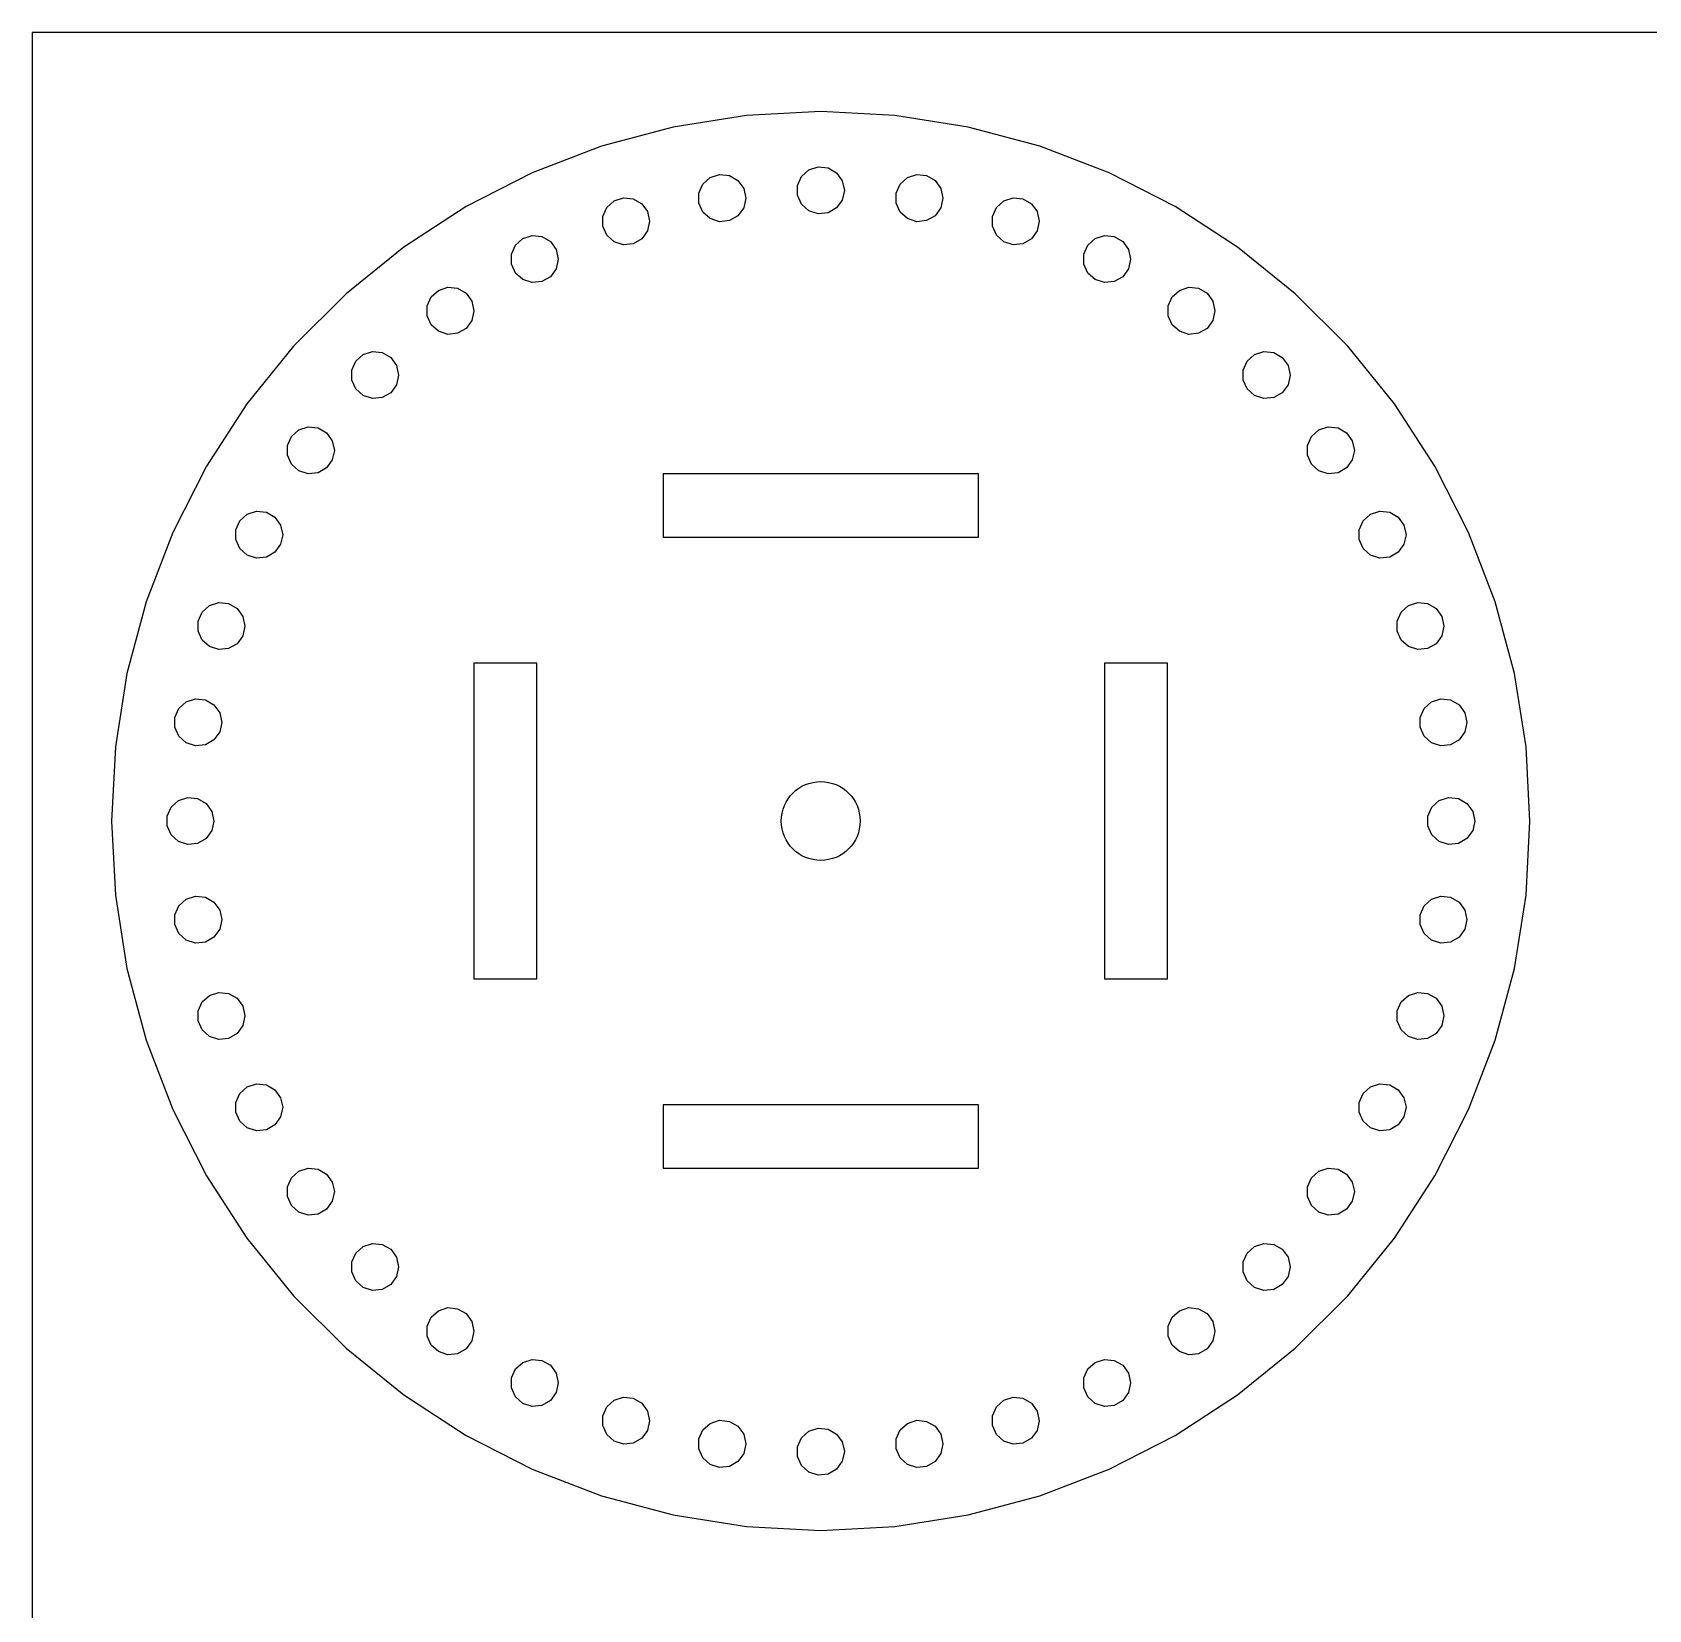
# Model space of a CAD drawing. Header units: millimetres. Extents: x 0 to 600, y 0 to 400.
# Drawn here: x 0 to 102.5, y 300 to 400 of the extents above; entities that cross this region are included whole.
import ezdxf

# ---------------------------------------------------------------- set-up
doc = ezdxf.new("R2010")
doc.units = ezdxf.units.MM
doc.layers.get('0').update_dxf_attribs({"lineweight": 25})

msp = doc.modelspace()

# ---------------------------------------------------------------- linework, layer by layer
for p, q in [((600, 400), (0, 400)), ((0, 400), (0, 0))]:
    msp.add_line(p, q)
at = {"color": 1, "true_color": 0xff0000}
for p, q in [((45.29834, 394.7333), (40.64819, 393.9968)), ((50, 394.9797), (45.29834, 394.7333)), ((54.70166, 394.7333), (50, 394.9797)), ((59.35181, 393.9968), (54.70166, 394.7333)), ((40.64819, 393.9968), (36.1005, 392.7782)), ((63.8995, 392.7782), (59.35181, 393.9968)), ((36.1005, 392.7782), (31.7051, 391.091)), ((68.2949, 391.091), (63.8995, 392.7782)), ((31.7051, 391.091), (27.5101, 388.9536)), ((42.53227, 390.3692), (42.9958, 390.7865)), ((42.9958, 390.7865), (43.589, 390.9793)), ((43.589, 390.9793), (44.20932, 390.9141)), ((44.20932, 390.9141), (44.7495, 390.6022)), ((44.7495, 390.6022), (45.11612, 390.0976)), ((48.53279, 390.2916), (48.78648, 390.8614)), ((48.78648, 390.8614), (49.25, 391.2787)), ((49.25, 391.2787), (49.84322, 391.4715)), ((49.84322, 391.4715), (50.46352, 391.4063)), ((50.46352, 391.4063), (51.00369, 391.0944)), ((51.00369, 391.0944), (51.37032, 390.5898)), ((51.37032, 390.5898), (51.5, 389.9797)), ((55.04068, 390.3692), (55.5042, 390.7865)), ((55.5042, 390.7865), (56.09741, 390.9793)), ((56.09741, 390.9793), (56.71773, 390.9141)), ((56.71773, 390.9141), (57.25789, 390.6022)), ((57.25789, 390.6022), (57.62451, 390.0976)), ((72.4899, 388.9536), (68.2949, 391.091)), ((42.27858, 389.7994), (42.53227, 390.3692)), ((42.27858, 389.1756), (42.27858, 389.7994)), ((45.11612, 390.0976), (45.2458, 389.4875)), ((48.53279, 389.6678), (48.53279, 390.2916)), ((48.78648, 389.098), (48.53279, 389.6678)), ((51.5, 389.9797), (51.37032, 389.3696)), ((54.78697, 389.7994), (55.04068, 390.3692)), ((54.78697, 389.1756), (54.78697, 389.7994)), ((57.62451, 390.0976), (57.7542, 389.4875)), ((27.5101, 388.9536), (23.5616, 386.3894)), ((36.1784, 388.3348), (36.4321, 388.9046)), ((36.4321, 388.9046), (36.8956, 389.322)), ((36.8956, 389.322), (37.4888, 389.5148)), ((37.4888, 389.5148), (38.1091, 389.4496)), ((38.1091, 389.4496), (38.6493, 389.1377)), ((38.6493, 389.1377), (39.0159, 388.6331)), ((39.0159, 388.6331), (39.1456, 388.023)), ((42.53227, 388.6058), (42.27858, 389.1756)), ((42.9958, 388.1885), (42.53227, 388.6058)), ((45.11612, 388.8774), (44.7495, 388.3728)), ((45.2458, 389.4875), (45.11612, 388.8774)), ((49.25, 388.6807), (48.78648, 389.098)), ((49.84322, 388.4879), (49.25, 388.6807)), ((50.46352, 388.5531), (49.84322, 388.4879)), ((51.00369, 388.865), (50.46352, 388.5531)), ((51.37032, 389.3696), (51.00369, 388.865)), ((55.04068, 388.6058), (54.78697, 389.1756)), ((55.5042, 388.1885), (55.04068, 388.6058)), ((57.62451, 388.8774), (57.25789, 388.3728)), ((57.7542, 389.4875), (57.62451, 388.8774)), ((60.8872, 388.3348), (61.1409, 388.9046)), ((61.1409, 388.9046), (61.6044, 389.322)), ((61.6044, 389.322), (62.1976, 389.5148)), ((62.1976, 389.5148), (62.8179, 389.4496)), ((62.8179, 389.4496), (63.3581, 389.1377)), ((63.3581, 389.1377), (63.7247, 388.6331)), ((63.7247, 388.6331), (63.8544, 388.023)), ((76.4384, 386.3894), (72.4899, 388.9536)), ((36.1784, 387.7111), (36.1784, 388.3348)), ((36.4321, 387.1413), (36.1784, 387.7111)), ((39.1456, 388.023), (39.0159, 387.4129)), ((43.589, 387.9957), (42.9958, 388.1885)), ((44.20932, 388.0609), (43.589, 387.9957)), ((44.7495, 388.3728), (44.20932, 388.0609)), ((56.09741, 387.9957), (55.5042, 388.1885)), ((56.71773, 388.0609), (56.09741, 387.9957)), ((57.25789, 388.3728), (56.71773, 388.0609)), ((60.8872, 387.7111), (60.8872, 388.3348)), ((61.1409, 387.1413), (60.8872, 387.7111)), ((63.8544, 388.023), (63.7247, 387.4129)), ((30.3824, 385.9341), (30.6361, 386.5039)), ((30.6361, 386.5039), (31.0996, 386.9212)), ((31.0996, 386.9212), (31.6928, 387.114)), ((31.6928, 387.114), (32.3131, 387.0488)), ((32.3131, 387.0488), (32.8533, 386.7369)), ((32.8533, 386.7369), (33.2199, 386.2323)), ((36.8956, 386.7239), (36.4321, 387.1413)), ((37.4888, 386.5312), (36.8956, 386.7239)), ((38.1091, 386.5964), (37.4888, 386.5312)), ((38.6493, 386.9082), (38.1091, 386.5964)), ((39.0159, 387.4129), (38.6493, 386.9082)), ((61.6044, 386.7239), (61.1409, 387.1413)), ((62.1976, 386.5312), (61.6044, 386.7239)), ((62.8179, 386.5964), (62.1976, 386.5312)), ((63.3581, 386.9082), (62.8179, 386.5964)), ((63.7247, 387.4129), (63.3581, 386.9082)), ((66.6832, 385.9341), (66.9369, 386.5039)), ((66.9369, 386.5039), (67.4004, 386.9212)), ((67.4004, 386.9212), (67.9936, 387.114)), ((67.9936, 387.114), (68.6139, 387.0488)), ((68.6139, 387.0488), (69.1541, 386.7369)), ((69.1541, 386.7369), (69.5207, 386.2323)), ((23.5616, 386.3894), (19.9027, 383.4264)), ((30.3824, 385.3103), (30.3824, 385.9341)), ((33.2199, 386.2323), (33.3496, 385.6222)), ((33.3496, 385.6222), (33.2199, 385.0121)), ((66.6832, 385.3103), (66.6832, 385.9341)), ((69.5207, 386.2323), (69.6504, 385.6222)), ((69.6504, 385.6222), (69.5207, 385.0121)), ((80.0973, 383.4264), (76.4384, 386.3894)), ((30.6361, 384.7405), (30.3824, 385.3103)), ((31.0996, 384.3232), (30.6361, 384.7405)), ((32.8533, 384.5075), (32.3131, 384.1956)), ((33.2199, 385.0121), (32.8533, 384.5075)), ((66.9369, 384.7405), (66.6832, 385.3103)), ((67.4004, 384.3232), (66.9369, 384.7405)), ((69.1541, 384.5075), (68.6139, 384.1956)), ((69.5207, 385.0121), (69.1541, 384.5075)), ((19.9027, 383.4264), (16.5736, 380.0973)), ((25.287, 383.226), (25.7505, 383.6433)), ((25.7505, 383.6433), (26.3437, 383.836)), ((26.3437, 383.836), (26.964, 383.7709)), ((26.964, 383.7709), (27.5042, 383.459)), ((27.5042, 383.459), (27.8708, 382.9544)), ((31.6928, 384.1304), (31.0996, 384.3232)), ((32.3131, 384.1956), (31.6928, 384.1304)), ((67.9936, 384.1304), (67.4004, 384.3232)), ((68.6139, 384.1956), (67.9936, 384.1304)), ((72.286, 383.226), (72.7495, 383.6433)), ((72.7495, 383.6433), (73.3427, 383.836)), ((73.3427, 383.836), (73.963, 383.7709)), ((73.963, 383.7709), (74.5032, 383.459)), ((74.5032, 383.459), (74.8698, 382.9544)), ((83.4264, 380.0973), (80.0973, 383.4264)), ((25.0333, 382.6561), (25.287, 383.226)), ((25.0333, 382.0324), (25.0333, 382.6561)), ((27.8708, 382.9544), (28.0005, 382.3443)), ((72.0323, 382.6561), (72.286, 383.226)), ((72.0323, 382.0324), (72.0323, 382.6561)), ((74.8698, 382.9544), (74.9995, 382.3443)), ((25.287, 381.4626), (25.0333, 382.0324)), ((25.7505, 381.0452), (25.287, 381.4626)), ((27.8708, 381.7342), (27.5042, 381.2296)), ((28.0005, 382.3443), (27.8708, 381.7342)), ((72.286, 381.4626), (72.0323, 382.0324)), ((72.7495, 381.0452), (72.286, 381.4626)), ((74.8698, 381.7342), (74.5032, 381.2296)), ((74.9995, 382.3443), (74.8698, 381.7342)), ((26.3437, 380.8525), (25.7505, 381.0452)), ((26.964, 380.9177), (26.3437, 380.8525)), ((27.5042, 381.2296), (26.964, 380.9177)), ((73.3427, 380.8525), (72.7495, 381.0452)), ((73.963, 380.9177), (73.3427, 380.8525)), ((74.5032, 381.2296), (73.963, 380.9177)), ((16.5736, 380.0973), (13.6106, 376.4384)), ((20.5166, 379.1516), (20.9801, 379.569)), ((20.9801, 379.569), (21.5733, 379.7617)), ((21.5733, 379.7617), (22.1936, 379.6965)), ((22.1936, 379.6965), (22.7338, 379.3846)), ((22.7338, 379.3846), (23.1004, 378.88)), ((77.0564, 379.1516), (77.5199, 379.569)), ((77.5199, 379.569), (78.1131, 379.7617)), ((78.1131, 379.7617), (78.7334, 379.6965)), ((78.7334, 379.6965), (79.2736, 379.3846)), ((79.2736, 379.3846), (79.6402, 378.88)), ((86.3894, 376.4384), (83.4264, 380.0973)), ((20.2628, 378.5818), (20.5166, 379.1516)), ((20.2628, 377.9581), (20.2628, 378.5818)), ((23.1004, 378.88), (23.2301, 378.2699)), ((23.2301, 378.2699), (23.1004, 377.6598)), ((76.8027, 378.5818), (77.0564, 379.1516)), ((76.8027, 377.9581), (76.8027, 378.5818)), ((79.6402, 378.88), (79.7699, 378.2699)), ((79.7699, 378.2699), (79.6402, 377.6598)), ((20.5166, 377.3882), (20.2628, 377.9581)), ((20.9801, 376.9709), (20.5166, 377.3882)), ((23.1004, 377.6598), (22.7338, 377.1552)), ((77.0564, 377.3882), (76.8027, 377.9581)), ((77.5199, 376.9709), (77.0564, 377.3882)), ((79.6402, 377.6598), (79.2736, 377.1552)), ((13.6106, 376.4384), (11.0464, 372.4899)), ((21.5733, 376.7781), (20.9801, 376.9709)), ((22.1936, 376.8433), (21.5733, 376.7781)), ((22.7338, 377.1552), (22.1936, 376.8433)), ((78.1131, 376.7781), (77.5199, 376.9709)), ((78.7334, 376.8433), (78.1131, 376.7781)), ((79.2736, 377.1552), (78.7334, 376.8433)), ((88.9536, 372.4899), (86.3894, 376.4384)), ((16.1885, 373.8114), (16.4422, 374.3812)), ((16.4422, 374.3812), (16.9057, 374.7985)), ((16.9057, 374.7985), (17.4989, 374.9913)), ((17.4989, 374.9913), (18.1193, 374.9261)), ((18.1193, 374.9261), (18.6594, 374.6142)), ((18.6594, 374.6142), (19.026, 374.1096)), ((80.877, 373.8114), (81.1307, 374.3812)), ((81.1307, 374.3812), (81.5943, 374.7985)), ((81.5943, 374.7985), (82.1875, 374.9913)), ((82.1875, 374.9913), (82.8078, 374.9261)), ((82.8078, 374.9261), (83.348, 374.6142)), ((83.348, 374.6142), (83.7146, 374.1096)), ((16.1885, 373.1876), (16.1885, 373.8114)), ((16.4422, 372.6178), (16.1885, 373.1876)), ((19.026, 374.1096), (19.1557, 373.4995)), ((19.1557, 373.4995), (19.026, 372.8894)), ((80.877, 373.1876), (80.877, 373.8114)), ((81.1307, 372.6178), (80.877, 373.1876)), ((83.7146, 374.1096), (83.8443, 373.4995)), ((83.8443, 373.4995), (83.7146, 372.8894)), ((11.0464, 372.4899), (8.909, 368.2949)), ((16.9057, 372.2004), (16.4422, 372.6178)), ((17.4989, 372.0077), (16.9057, 372.2004)), ((18.6594, 372.3848), (18.1193, 372.0729)), ((19.026, 372.8894), (18.6594, 372.3848)), ((81.5943, 372.2004), (81.1307, 372.6178)), ((82.1875, 372.0077), (81.5943, 372.2004)), ((83.348, 372.3848), (82.8078, 372.0729)), ((83.7146, 372.8894), (83.348, 372.3848)), ((91.091, 368.2949), (88.9536, 372.4899)), ((18.1193, 372.0729), (17.4989, 372.0077)), ((60, 372), (40, 372)), ((40, 372), (40, 368)), ((60, 368), (60, 372)), ((82.8078, 372.0729), (82.1875, 372.0077)), ((13.1643, 369.0321), (13.6278, 369.4494)), ((13.6278, 369.4494), (14.221, 369.6422)), ((14.221, 369.6422), (14.8413, 369.577)), ((14.8413, 369.577), (15.3815, 369.2651)), ((15.3815, 369.2651), (15.7481, 368.7605)), ((84.4087, 369.0321), (84.8722, 369.4494)), ((84.8722, 369.4494), (85.4654, 369.6422)), ((85.4654, 369.6422), (86.0857, 369.577)), ((86.0857, 369.577), (86.6259, 369.2651)), ((86.6259, 369.2651), (86.9925, 368.7605)), ((8.909, 368.2949), (7.2218, 363.8995)), ((12.9106, 368.4623), (13.1643, 369.0321)), ((12.9106, 367.8385), (12.9106, 368.4623)), ((15.7481, 368.7605), (15.8778, 368.1504)), ((15.8778, 368.1504), (15.7481, 367.5403)), ((84.155, 368.4623), (84.4087, 369.0321)), ((84.155, 367.8385), (84.155, 368.4623)), ((86.9925, 368.7605), (87.1222, 368.1504)), ((87.1222, 368.1504), (86.9925, 367.5403)), ((92.7782, 363.8995), (91.091, 368.2949)), ((13.1643, 367.2687), (12.9106, 367.8385)), ((13.6278, 366.8514), (13.1643, 367.2687)), ((15.3815, 367.0357), (14.8413, 366.7238)), ((15.7481, 367.5403), (15.3815, 367.0357)), ((40, 368), (60, 368)), ((84.4087, 367.2687), (84.155, 367.8385)), ((84.8722, 366.8514), (84.4087, 367.2687)), ((86.6259, 367.0357), (86.0857, 366.7238)), ((86.9925, 367.5403), (86.6259, 367.0357)), ((14.221, 366.6586), (13.6278, 366.8514)), ((14.8413, 366.7238), (14.221, 366.6586)), ((85.4654, 366.6586), (84.8722, 366.8514)), ((86.0857, 366.7238), (85.4654, 366.6586)), ((7.2218, 363.8995), (6.0032, 359.35181)), ((10.5098, 362.6663), (10.7635, 363.2361)), ((10.7635, 363.2361), (11.227, 363.6534)), ((11.227, 363.6534), (11.8202, 363.8462)), ((11.8202, 363.8462), (12.4406, 363.781)), ((12.4406, 363.781), (12.9807, 363.4691)), ((12.9807, 363.4691), (13.3474, 362.9645)), ((13.3474, 362.9645), (13.477, 362.3544)), ((86.5557, 362.6663), (86.8094, 363.2361)), ((86.8094, 363.2361), (87.273, 363.6534)), ((87.273, 363.6534), (87.8662, 363.8462)), ((87.8662, 363.8462), (88.4865, 363.781)), ((88.4865, 363.781), (89.0267, 363.4691)), ((89.0267, 363.4691), (89.3933, 362.9645)), ((89.3933, 362.9645), (89.523, 362.3544)), ((93.9968, 359.35181), (92.7782, 363.8995)), ((10.5098, 362.0425), (10.5098, 362.6663)), ((10.7635, 361.4727), (10.5098, 362.0425)), ((13.477, 362.3544), (13.3474, 361.7443)), ((86.5557, 362.0425), (86.5557, 362.6663)), ((86.8094, 361.4727), (86.5557, 362.0425)), ((89.523, 362.3544), (89.3933, 361.7443)), ((11.227, 361.0554), (10.7635, 361.4727)), ((11.8202, 360.8626), (11.227, 361.0554)), ((12.4406, 360.9278), (11.8202, 360.8626)), ((12.9807, 361.2397), (12.4406, 360.9278)), ((13.3474, 361.7443), (12.9807, 361.2397)), ((87.273, 361.0554), (86.8094, 361.4727)), ((87.8662, 360.8626), (87.273, 361.0554)), ((88.4865, 360.9278), (87.8662, 360.8626)), ((89.0267, 361.2397), (88.4865, 360.9278)), ((89.3933, 361.7443), (89.0267, 361.2397)), ((32, 360), (28, 360)), ((28, 360), (28, 340)), ((32, 340), (32, 360)), ((72, 360), (68, 360)), ((68, 360), (68, 340)), ((72, 340), (72, 360)), ((6.0032, 359.35181), (5.2667, 354.70166)), ((94.7333, 354.70166), (93.9968, 359.35181)), ((9.0453, 356.56607), (9.299, 357.13588)), ((9.299, 357.13588), (9.7625, 357.55324)), ((9.7625, 357.55324), (10.3557, 357.74599)), ((10.3557, 357.74599), (10.976, 357.68079)), ((10.976, 357.68079), (11.5162, 357.36891)), ((11.5162, 357.36891), (11.8828, 356.8643)), ((11.8828, 356.8643), (12.0125, 356.2542)), ((88.0203, 356.56607), (88.274, 357.13588)), ((88.274, 357.13588), (88.7375, 357.55324)), ((88.7375, 357.55324), (89.3307, 357.74599)), ((89.3307, 357.74599), (89.951, 357.68079)), ((89.951, 357.68079), (90.4912, 357.36891)), ((90.4912, 357.36891), (90.8578, 356.8643)), ((90.8578, 356.8643), (90.9875, 356.2542)), ((9.0453, 355.94234), (9.0453, 356.56607)), ((9.299, 355.37253), (9.0453, 355.94234)), ((12.0125, 356.2542), (11.8828, 355.64409)), ((88.0203, 355.94234), (88.0203, 356.56607)), ((88.274, 355.37253), (88.0203, 355.94234)), ((90.9875, 356.2542), (90.8578, 355.64409)), ((5.2667, 354.70166), (5.0203, 350)), ((9.7625, 354.95515), (9.299, 355.37253)), ((10.3557, 354.76242), (9.7625, 354.95515)), ((10.976, 354.82762), (10.3557, 354.76242)), ((11.5162, 355.13948), (10.976, 354.82762)), ((11.8828, 355.64409), (11.5162, 355.13948)), ((88.7375, 354.95515), (88.274, 355.37253)), ((89.3307, 354.76242), (88.7375, 354.95515)), ((89.951, 354.82762), (89.3307, 354.76242)), ((90.4912, 355.13948), (89.951, 354.82762)), ((90.8578, 355.64409), (90.4912, 355.13948)), ((94.9797, 350), (94.7333, 354.70166)), ((8.5531, 350.31186), (8.8068, 350.88167)), ((8.8068, 350.88167), (9.2703, 351.29903)), ((9.2703, 351.29903), (9.8635, 351.49178)), ((9.8635, 351.49178), (10.4838, 351.42657)), ((10.4838, 351.42657), (11.024, 351.11472)), ((11.024, 351.11472), (11.3906, 350.61009)), ((11.3906, 350.61009), (11.5203, 350)), ((88.5125, 350.31186), (88.7662, 350.88167)), ((88.7662, 350.88167), (89.2297, 351.29903)), ((89.2297, 351.29903), (89.8229, 351.49178)), ((89.8229, 351.49178), (90.4432, 351.42657)), ((90.4432, 351.42657), (90.9834, 351.11472)), ((90.9834, 351.11472), (91.35, 350.61009)), ((91.35, 350.61009), (91.4797, 350)), ((5.0203, 350), (5.2667, 345.29834)), ((8.5531, 349.68814), (8.5531, 350.31186)), ((8.8068, 349.11833), (8.5531, 349.68814)), ((11.5203, 350), (11.3906, 349.38991)), ((88.5125, 349.68814), (88.5125, 350.31186)), ((88.7662, 349.11833), (88.5125, 349.68814)), ((91.4797, 350), (91.35, 349.38991)), ((94.7333, 345.29834), (94.9797, 350)), ((9.2703, 348.70097), (8.8068, 349.11833)), ((9.8635, 348.50822), (9.2703, 348.70097)), ((10.4838, 348.57343), (9.8635, 348.50822)), ((11.024, 348.88528), (10.4838, 348.57343)), ((11.3906, 349.38991), (11.024, 348.88528)), ((89.2297, 348.70097), (88.7662, 349.11833)), ((89.8229, 348.50822), (89.2297, 348.70097)), ((90.4432, 348.57343), (89.8229, 348.50822)), ((90.9834, 348.88528), (90.4432, 348.57343)), ((91.35, 349.38991), (90.9834, 348.88528)), ((5.2667, 345.29834), (6.0032, 340.64819)), ((9.0453, 344.05766), (9.299, 344.62747)), ((9.299, 344.62747), (9.7625, 345.04485)), ((9.7625, 345.04485), (10.3557, 345.23758)), ((10.3557, 345.23758), (10.976, 345.17238)), ((10.976, 345.17238), (11.5162, 344.86052)), ((11.5162, 344.86052), (11.8828, 344.35591)), ((88.0203, 344.05766), (88.274, 344.62747)), ((88.274, 344.62747), (88.7375, 345.04485)), ((88.7375, 345.04485), (89.3307, 345.23758)), ((89.3307, 345.23758), (89.951, 345.17238)), ((89.951, 345.17238), (90.4912, 344.86052)), ((90.4912, 344.86052), (90.8578, 344.35591)), ((93.9968, 340.64819), (94.7333, 345.29834)), ((9.0453, 343.43393), (9.0453, 344.05766)), ((9.299, 342.86412), (9.0453, 343.43393)), ((11.8828, 344.35591), (12.0125, 343.7458)), ((12.0125, 343.7458), (11.8828, 343.1357)), ((88.0203, 343.43393), (88.0203, 344.05766)), ((88.274, 342.86412), (88.0203, 343.43393)), ((90.8578, 344.35591), (90.9875, 343.7458)), ((90.9875, 343.7458), (90.8578, 343.1357)), ((9.7625, 342.44676), (9.299, 342.86412)), ((10.3557, 342.25401), (9.7625, 342.44676)), ((11.5162, 342.63109), (10.976, 342.31921)), ((11.8828, 343.1357), (11.5162, 342.63109)), ((88.7375, 342.44676), (88.274, 342.86412)), ((89.3307, 342.25401), (88.7375, 342.44676)), ((90.4912, 342.63109), (89.951, 342.31921)), ((90.8578, 343.1357), (90.4912, 342.63109)), ((10.976, 342.31921), (10.3557, 342.25401)), ((89.951, 342.31921), (89.3307, 342.25401)), ((6.0032, 340.64819), (7.2218, 336.1005)), ((92.7782, 336.1005), (93.9968, 340.64819)), ((28, 340), (32, 340)), ((68, 340), (72, 340)), ((10.5098, 337.9575), (10.7635, 338.5273)), ((10.7635, 338.5273), (11.227, 338.9446)), ((11.227, 338.9446), (11.8202, 339.1374)), ((11.8202, 339.1374), (12.4406, 339.0722)), ((12.4406, 339.0722), (12.9807, 338.7603)), ((12.9807, 338.7603), (13.3474, 338.2557)), ((86.5557, 337.9575), (86.8094, 338.5273)), ((86.8094, 338.5273), (87.273, 338.9446)), ((87.273, 338.9446), (87.8662, 339.1374)), ((87.8662, 339.1374), (88.4865, 339.0722)), ((88.4865, 339.0722), (89.0267, 338.7603)), ((89.0267, 338.7603), (89.3933, 338.2557)), ((10.5098, 337.3337), (10.5098, 337.9575)), ((10.7635, 336.7639), (10.5098, 337.3337)), ((13.3474, 338.2557), (13.477, 337.6456)), ((13.477, 337.6456), (13.3474, 337.0355)), ((86.5557, 337.3337), (86.5557, 337.9575)), ((86.8094, 336.7639), (86.5557, 337.3337)), ((89.3933, 338.2557), (89.523, 337.6456)), ((89.523, 337.6456), (89.3933, 337.0355)), ((11.227, 336.3466), (10.7635, 336.7639)), ((11.8202, 336.1538), (11.227, 336.3466)), ((12.9807, 336.5309), (12.4406, 336.219)), ((13.3474, 337.0355), (12.9807, 336.5309)), ((87.273, 336.3466), (86.8094, 336.7639)), ((87.8662, 336.1538), (87.273, 336.3466)), ((89.0267, 336.5309), (88.4865, 336.219)), ((89.3933, 337.0355), (89.0267, 336.5309)), ((7.2218, 336.1005), (8.909, 331.7051)), ((12.4406, 336.219), (11.8202, 336.1538)), ((88.4865, 336.219), (87.8662, 336.1538)), ((91.091, 331.7051), (92.7782, 336.1005)), ((13.6278, 333.1486), (14.221, 333.3414)), ((14.221, 333.3414), (14.8413, 333.2762)), ((14.8413, 333.2762), (15.3815, 332.9643)), ((84.8722, 333.1486), (85.4654, 333.3414)), ((85.4654, 333.3414), (86.0857, 333.2762)), ((86.0857, 333.2762), (86.6259, 332.9643)), ((12.9106, 332.1615), (13.1643, 332.7313)), ((12.9106, 331.5377), (12.9106, 332.1615)), ((13.1643, 332.7313), (13.6278, 333.1486)), ((15.3815, 332.9643), (15.7481, 332.4597)), ((15.7481, 332.4597), (15.8778, 331.8496)), ((84.155, 332.1615), (84.4087, 332.7313)), ((84.155, 331.5377), (84.155, 332.1615)), ((84.4087, 332.7313), (84.8722, 333.1486)), ((86.6259, 332.9643), (86.9925, 332.4597)), ((86.9925, 332.4597), (87.1222, 331.8496)), ((8.909, 331.7051), (11.0464, 327.5101)), ((13.1643, 330.9679), (12.9106, 331.5377)), ((15.7481, 331.2395), (15.3815, 330.7349)), ((15.8778, 331.8496), (15.7481, 331.2395)), ((60, 332), (40, 332)), ((40, 332), (40, 328)), ((60, 328), (60, 332)), ((84.4087, 330.9679), (84.155, 331.5377)), ((86.9925, 331.2395), (86.6259, 330.7349)), ((87.1222, 331.8496), (86.9925, 331.2395)), ((88.9536, 327.5101), (91.091, 331.7051)), ((13.6278, 330.5506), (13.1643, 330.9679)), ((14.221, 330.3578), (13.6278, 330.5506)), ((14.8413, 330.423), (14.221, 330.3578)), ((15.3815, 330.7349), (14.8413, 330.423)), ((84.8722, 330.5506), (84.4087, 330.9679)), ((85.4654, 330.3578), (84.8722, 330.5506)), ((86.0857, 330.423), (85.4654, 330.3578)), ((86.6259, 330.7349), (86.0857, 330.423)), ((11.0464, 327.5101), (13.6106, 323.5616)), ((16.1885, 326.8124), (16.4422, 327.3822)), ((16.4422, 327.3822), (16.9057, 327.7996)), ((16.9057, 327.7996), (17.4989, 327.9923)), ((17.4989, 327.9923), (18.1193, 327.9271)), ((18.1193, 327.9271), (18.6594, 327.6152)), ((18.6594, 327.6152), (19.026, 327.1106)), ((19.026, 327.1106), (19.1557, 326.5005)), ((40, 328), (60, 328)), ((80.877, 326.8124), (81.1307, 327.3822)), ((81.1307, 327.3822), (81.5943, 327.7996)), ((81.5943, 327.7996), (82.1875, 327.9923)), ((82.1875, 327.9923), (82.8078, 327.9271)), ((82.8078, 327.9271), (83.348, 327.6152)), ((83.348, 327.6152), (83.7146, 327.1106)), ((83.7146, 327.1106), (83.8443, 326.5005)), ((86.3894, 323.5616), (88.9536, 327.5101)), ((16.1885, 326.1886), (16.1885, 326.8124)), ((16.4422, 325.6188), (16.1885, 326.1886)), ((19.1557, 326.5005), (19.026, 325.8904)), ((80.877, 326.1886), (80.877, 326.8124)), ((81.1307, 325.6188), (80.877, 326.1886)), ((83.8443, 326.5005), (83.7146, 325.8904)), ((16.9057, 325.2015), (16.4422, 325.6188)), ((17.4989, 325.0087), (16.9057, 325.2015)), ((18.1193, 325.0739), (17.4989, 325.0087)), ((18.6594, 325.3858), (18.1193, 325.0739)), ((19.026, 325.8904), (18.6594, 325.3858)), ((81.5943, 325.2015), (81.1307, 325.6188)), ((82.1875, 325.0087), (81.5943, 325.2015)), ((82.8078, 325.0739), (82.1875, 325.0087)), ((83.348, 325.3858), (82.8078, 325.0739)), ((83.7146, 325.8904), (83.348, 325.3858)), ((13.6106, 323.5616), (16.5736, 319.9027)), ((20.5166, 322.6118), (20.9801, 323.0291)), ((20.9801, 323.0291), (21.5733, 323.2219)), ((21.5733, 323.2219), (22.1936, 323.1567)), ((22.1936, 323.1567), (22.7338, 322.8448)), ((77.0564, 322.6118), (77.5199, 323.0291)), ((77.5199, 323.0291), (78.1131, 323.2219)), ((78.1131, 323.2219), (78.7334, 323.1567)), ((78.7334, 323.1567), (79.2736, 322.8448)), ((83.4264, 319.9027), (86.3894, 323.5616)), ((20.2628, 322.0419), (20.5166, 322.6118)), ((20.2628, 321.4182), (20.2628, 322.0419)), ((22.7338, 322.8448), (23.1004, 322.3402)), ((23.1004, 322.3402), (23.2301, 321.7301)), ((76.8027, 322.0419), (77.0564, 322.6118)), ((76.8027, 321.4182), (76.8027, 322.0419)), ((79.2736, 322.8448), (79.6402, 322.3402)), ((79.6402, 322.3402), (79.7699, 321.7301)), ((20.5166, 320.8484), (20.2628, 321.4182)), ((23.1004, 321.12), (22.7338, 320.6154)), ((23.2301, 321.7301), (23.1004, 321.12)), ((77.0564, 320.8484), (76.8027, 321.4182)), ((79.6402, 321.12), (79.2736, 320.6154)), ((79.7699, 321.7301), (79.6402, 321.12)), ((16.5736, 319.9027), (19.9027, 316.5736)), ((20.9801, 320.431), (20.5166, 320.8484)), ((21.5733, 320.2383), (20.9801, 320.431)), ((22.1936, 320.3035), (21.5733, 320.2383)), ((22.7338, 320.6154), (22.1936, 320.3035)), ((77.5199, 320.431), (77.0564, 320.8484)), ((78.1131, 320.2383), (77.5199, 320.431)), ((78.7334, 320.3035), (78.1131, 320.2383)), ((79.2736, 320.6154), (78.7334, 320.3035)), ((80.0973, 316.5736), (83.4264, 319.9027)), ((25.287, 318.5374), (25.7505, 318.9548)), ((25.7505, 318.9548), (26.3437, 319.1475)), ((26.3437, 319.1475), (26.964, 319.0823)), ((26.964, 319.0823), (27.5042, 318.7704)), ((72.286, 318.5374), (72.7495, 318.9548)), ((72.7495, 318.9548), (73.3427, 319.1475)), ((73.3427, 319.1475), (73.963, 319.0823)), ((73.963, 319.0823), (74.5032, 318.7704)), ((25.0333, 317.9676), (25.287, 318.5374)), ((25.0333, 317.3439), (25.0333, 317.9676)), ((27.5042, 318.7704), (27.8708, 318.2658)), ((27.8708, 318.2658), (28.0005, 317.6557)), ((72.0323, 317.9676), (72.286, 318.5374)), ((72.0323, 317.3439), (72.0323, 317.9676)), ((74.5032, 318.7704), (74.8698, 318.2658)), ((74.8698, 318.2658), (74.9995, 317.6557)), ((25.287, 316.774), (25.0333, 317.3439)), ((25.7505, 316.3567), (25.287, 316.774)), ((27.8708, 317.0456), (27.5042, 316.541)), ((28.0005, 317.6557), (27.8708, 317.0456)), ((72.286, 316.774), (72.0323, 317.3439)), ((72.7495, 316.3567), (72.286, 316.774)), ((74.8698, 317.0456), (74.5032, 316.541)), ((74.9995, 317.6557), (74.8698, 317.0456)), ((19.9027, 316.5736), (23.5616, 313.6106)), ((26.3437, 316.164), (25.7505, 316.3567)), ((26.964, 316.2291), (26.3437, 316.164)), ((27.5042, 316.541), (26.964, 316.2291)), ((31.0996, 315.6768), (31.6928, 315.8696)), ((31.6928, 315.8696), (32.3131, 315.8044)), ((32.3131, 315.8044), (32.8533, 315.4925)), ((67.4004, 315.6768), (67.9936, 315.8696)), ((67.9936, 315.8696), (68.6139, 315.8044)), ((68.6139, 315.8044), (69.1541, 315.4925)), ((73.3427, 316.164), (72.7495, 316.3567)), ((73.963, 316.2291), (73.3427, 316.164)), ((74.5032, 316.541), (73.963, 316.2291)), ((76.4384, 313.6106), (80.0973, 316.5736)), ((30.3824, 314.6897), (30.6361, 315.2595)), ((30.6361, 315.2595), (31.0996, 315.6768)), ((32.8533, 315.4925), (33.2199, 314.9879)), ((33.2199, 314.9879), (33.3496, 314.3778)), ((66.6832, 314.6897), (66.9369, 315.2595)), ((66.9369, 315.2595), (67.4004, 315.6768)), ((69.1541, 315.4925), (69.5207, 314.9879)), ((69.5207, 314.9879), (69.6504, 314.3778)), ((30.3824, 314.0659), (30.3824, 314.6897)), ((30.6361, 313.4961), (30.3824, 314.0659)), ((33.2199, 313.7677), (32.8533, 313.2631)), ((33.3496, 314.3778), (33.2199, 313.7677)), ((66.6832, 314.0659), (66.6832, 314.6897)), ((66.9369, 313.4961), (66.6832, 314.0659)), ((69.5207, 313.7677), (69.1541, 313.2631)), ((69.6504, 314.3778), (69.5207, 313.7677)), ((23.5616, 313.6106), (27.5101, 311.0464)), ((31.0996, 313.0788), (30.6361, 313.4961)), ((31.6928, 312.886), (31.0996, 313.0788)), ((32.3131, 312.9512), (31.6928, 312.886)), ((32.8533, 313.2631), (32.3131, 312.9512)), ((36.1784, 312.2889), (36.4321, 312.8587)), ((36.4321, 312.8587), (36.8956, 313.2761)), ((36.8956, 313.2761), (37.4888, 313.4688)), ((37.4888, 313.4688), (38.1091, 313.4036)), ((38.1091, 313.4036), (38.6493, 313.0918)), ((38.6493, 313.0918), (39.0159, 312.5871)), ((60.8872, 312.2889), (61.1409, 312.8587)), ((61.1409, 312.8587), (61.6044, 313.2761)), ((61.6044, 313.2761), (62.1976, 313.4688)), ((62.1976, 313.4688), (62.8179, 313.4036)), ((62.8179, 313.4036), (63.3581, 313.0918)), ((63.3581, 313.0918), (63.7247, 312.5871)), ((67.4004, 313.0788), (66.9369, 313.4961)), ((67.9936, 312.886), (67.4004, 313.0788)), ((68.6139, 312.9512), (67.9936, 312.886)), ((69.1541, 313.2631), (68.6139, 312.9512)), ((72.4899, 311.0464), (76.4384, 313.6106)), ((36.1784, 311.6652), (36.1784, 312.2889)), ((36.4321, 311.0954), (36.1784, 311.6652)), ((39.0159, 312.5871), (39.1456, 311.977)), ((39.1456, 311.977), (39.0159, 311.3669)), ((42.53227, 311.3942), (42.9958, 311.8115)), ((42.9958, 311.8115), (43.589, 312.0043)), ((43.589, 312.0043), (44.20932, 311.9391)), ((44.20932, 311.9391), (44.7495, 311.6272)), ((55.04068, 311.3942), (55.5042, 311.8115)), ((55.5042, 311.8115), (56.09741, 312.0043)), ((56.09741, 312.0043), (56.71773, 311.9391)), ((56.71773, 311.9391), (57.25789, 311.6272)), ((60.8872, 311.6652), (60.8872, 312.2889)), ((61.1409, 311.0954), (60.8872, 311.6652)), ((63.7247, 312.5871), (63.8544, 311.977)), ((63.8544, 311.977), (63.7247, 311.3669)), ((27.5101, 311.0464), (31.7051, 308.909)), ((36.8956, 310.678), (36.4321, 311.0954)), ((37.4888, 310.4852), (36.8956, 310.678)), ((38.6493, 310.8623), (38.1091, 310.5504)), ((39.0159, 311.3669), (38.6493, 310.8623)), ((42.27858, 310.8244), (42.53227, 311.3942)), ((42.27858, 310.2006), (42.27858, 310.8244)), ((44.7495, 311.6272), (45.11612, 311.1226)), ((45.11612, 311.1226), (45.2458, 310.5125)), ((48.53279, 310.3322), (48.78648, 310.902)), ((48.78648, 310.902), (49.25, 311.3193)), ((49.25, 311.3193), (49.84322, 311.5121)), ((49.84322, 311.5121), (50.46352, 311.4469)), ((50.46352, 311.4469), (51.00369, 311.135)), ((51.00369, 311.135), (51.37032, 310.6304)), ((51.37032, 310.6304), (51.5, 310.0203)), ((54.78697, 310.8244), (55.04068, 311.3942)), ((54.78697, 310.2006), (54.78697, 310.8244)), ((57.25789, 311.6272), (57.62451, 311.1226)), ((57.62451, 311.1226), (57.7542, 310.5125)), ((61.6044, 310.678), (61.1409, 311.0954)), ((62.1976, 310.4852), (61.6044, 310.678)), ((63.3581, 310.8623), (62.8179, 310.5504)), ((63.7247, 311.3669), (63.3581, 310.8623)), ((68.2949, 308.909), (72.4899, 311.0464)), ((38.1091, 310.5504), (37.4888, 310.4852)), ((42.53227, 309.6308), (42.27858, 310.2006)), ((42.9958, 309.2135), (42.53227, 309.6308)), ((45.11612, 309.9024), (44.7495, 309.3978)), ((45.2458, 310.5125), (45.11612, 309.9024)), ((48.53279, 309.7084), (48.53279, 310.3322)), ((48.78648, 309.1386), (48.53279, 309.7084)), ((51.5, 310.0203), (51.37032, 309.4102)), ((55.04068, 309.6308), (54.78697, 310.2006)), ((55.5042, 309.2135), (55.04068, 309.6308)), ((57.62451, 309.9024), (57.25789, 309.3978)), ((57.7542, 310.5125), (57.62451, 309.9024)), ((62.8179, 310.5504), (62.1976, 310.4852)), ((31.7051, 308.909), (36.1005, 307.2218)), ((43.589, 309.0207), (42.9958, 309.2135)), ((44.20932, 309.0859), (43.589, 309.0207)), ((44.7495, 309.3978), (44.20932, 309.0859)), ((49.25, 308.7213), (48.78648, 309.1386)), ((49.84322, 308.5285), (49.25, 308.7213)), ((50.46352, 308.5937), (49.84322, 308.5285)), ((51.00369, 308.9056), (50.46352, 308.5937)), ((51.37032, 309.4102), (51.00369, 308.9056)), ((56.09741, 309.0207), (55.5042, 309.2135)), ((56.71773, 309.0859), (56.09741, 309.0207)), ((57.25789, 309.3978), (56.71773, 309.0859)), ((63.8995, 307.2218), (68.2949, 308.909)), ((36.1005, 307.2218), (40.64819, 306.0032)), ((59.35181, 306.0032), (63.8995, 307.2218)), ((40.64819, 306.0032), (45.29834, 305.2667)), ((54.70166, 305.2667), (59.35181, 306.0032)), ((45.29834, 305.2667), (50, 305.0203)), ((50, 305.0203), (54.70166, 305.2667))]:
    msp.add_line(p, q, dxfattribs=at)
msp.add_circle((50, 350), 2.5, dxfattribs=at)

doc.saveas('drawing.dxf')
